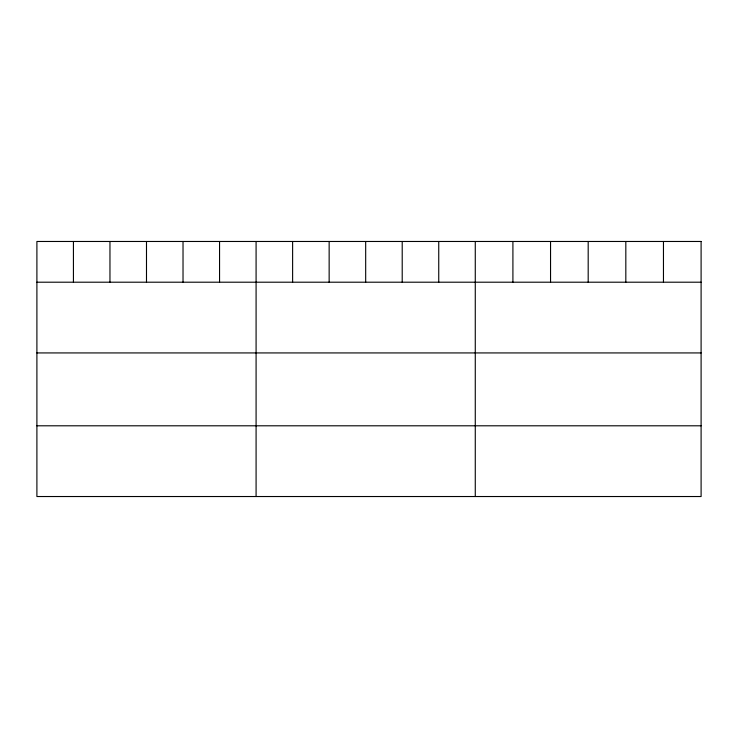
<?xml version="1.0" encoding="UTF-8"?>
<svg xmlns="http://www.w3.org/2000/svg" width="738" height="738" viewBox="0 0 738 738"><rect width="100%" height="100%" fill="white"/><g stroke="black" fill="none" stroke-linecap="round" stroke-linejoin="round"><path stroke-width="1.11" d="M36.9 282.202L701.1 282.202M36.9 352.93L701.1 352.93M36.9 425.798L701.1 425.798M663.462 241.474L663.462 282.202M625.824 241.474L625.824 282.202M588.186 241.474L588.186 282.202M550.548 241.474L550.548 282.202M512.91 241.474L512.91 282.202M475.272 241.474L475.272 496.526M438.741 241.474L438.741 282.202M402.21 241.474L402.21 282.202M365.679 241.474L365.679 282.202M329.148 241.474L329.148 282.202M292.617 241.474L292.617 282.202M256.086 241.474L256.086 496.526M219.555 241.474L219.555 282.202M183.024 241.474L183.024 282.202M146.493 241.474L146.493 282.202M109.962 241.474L109.962 282.202M73.431 241.474L73.431 282.202M701.1 241.474L36.9 241.474L36.9 496.526L701.1 496.526L701.1 241.474"/></g></svg>
